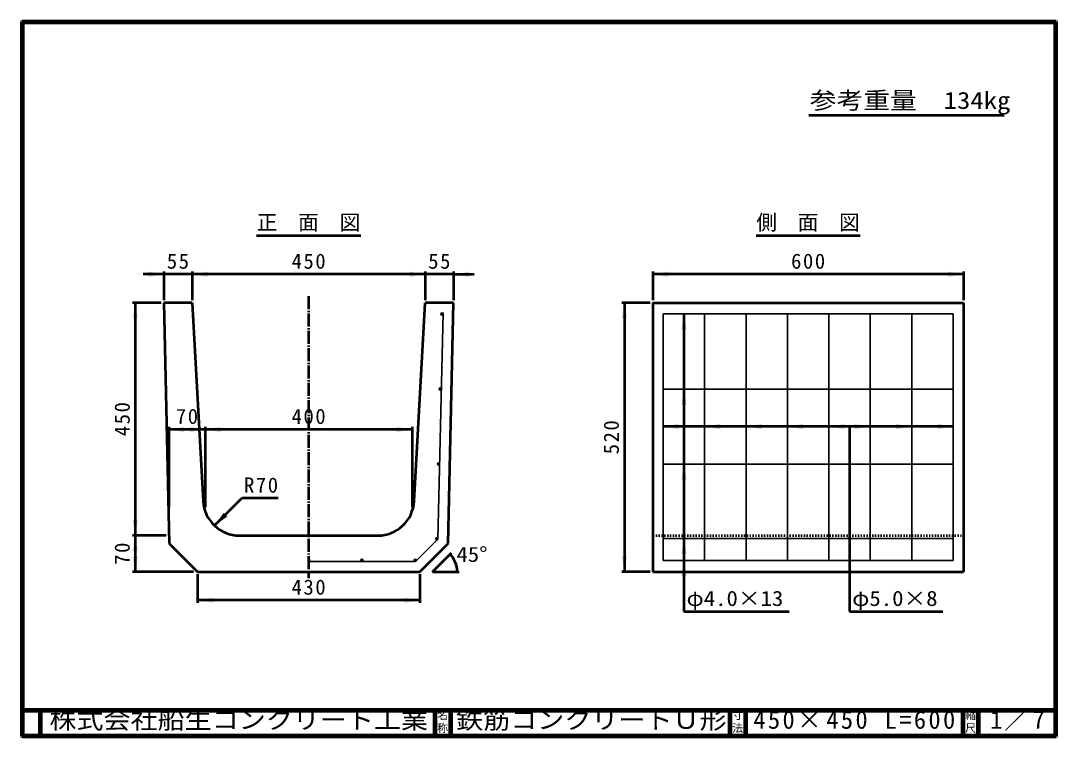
# Model space of a CAD drawing. Units: millimetres, scale not verified, with parts at other scales. Extents: x 100 to 4105, y 100 to 2870.
import ezdxf
from ezdxf.enums import TextEntityAlignment as Align

# ---------------------------------------------------------------- set-up
doc = ezdxf.new("R2010")
doc.units = ezdxf.units.MM
doc.header["$LTSCALE"] = 5
doc.linetypes.add('USER1', pattern=[13.4, 10, -1.2, 1, -1.2])
doc.linetypes.add('USER2', pattern=[2.2, 1, -1.2])
doc.layers.add('V-nasSTD', color=7, linetype='Continuous', lineweight=50)
doc.styles.add('ＭＳ ゴシック', font='')
doc.styles.get('ＭＳ ゴシック').set_extended_font_data('MS Gothic')

msp = doc.modelspace()

# ---------------------------------------------------------------- hatches: boundary and pattern name
at = {"layer": 'V-nasSTD'}
for points in [[(592.5, 1879.933), (652.5, 1889.933), (592.5, 1899.933)], [(822.5, 1899.933), (762.5, 1889.933), (822.5, 1879.933)], [(1602.5, 1879.933), (1662.5, 1889.933), (1602.5, 1899.933)], [(1832.5, 1899.933), (1772.5, 1889.933), (1832.5, 1879.933)], [(2602.5, 1899.933), (2542.5, 1889.933), (2602.5, 1879.933)], [(3682.5, 1879.933), (3742.5, 1889.933), (3682.5, 1899.933)], [(552.5, 1719.933), (542.5, 1779.933), (532.5, 1719.933)], [(2442.5, 1719.933), (2432.5, 1779.933), (2422.5, 1719.933)], [(1731.518, 1736.187, 1), (1723.52, 1736.364, 1)], [(2672.5, 1676.275), (2662.5, 1736.275), (2652.5, 1676.275)], [(1725.074, 1446.187, 1), (1717.076, 1446.364, 1)], [(2672.5, 1386.275), (2662.5, 1446.275), (2652.5, 1386.275)], [(732.5, 1299.933), (672.5, 1289.933), (732.5, 1279.933)], [(752.5, 1279.933), (812.5, 1289.933), (752.5, 1299.933)], [(872.5, 1299.933), (812.5, 1289.933), (872.5, 1279.933)], [(1552.5, 1279.933), (1612.5, 1289.933), (1552.5, 1299.933)], [(2642.5, 1311.275), (2582.5, 1301.275), (2642.5, 1291.275)], [(2802.5, 1311.275), (2742.5, 1301.275), (2802.5, 1291.275)], [(2962.5, 1311.275), (2902.5, 1301.275), (2962.5, 1291.275)], [(3122.5, 1311.275), (3062.5, 1301.275), (3122.5, 1291.275)], [(3282.5, 1311.275), (3222.5, 1301.275), (3282.5, 1291.275)], [(3322.5, 1291.275), (3382.5, 1301.275), (3322.5, 1311.275)], [(3482.5, 1291.275), (3542.5, 1301.275), (3482.5, 1311.275)], [(3642.5, 1291.275), (3702.5, 1301.275), (3642.5, 1311.275)], [(1710.632, 1156.18, 0.97802), (1718.63, 1156.18, 0.42074), (1714.631, 1160.269, 0.42074)], [(2672.5, 1096.275), (2662.5, 1156.275), (2652.5, 1096.275)], [(884.083, 967.727), (848.728, 918.23), (898.225, 953.585)], [(532.5, 939.933), (542.5, 879.933), (552.5, 939.933)], [(552.5, 819.933), (542.5, 879.933), (532.5, 819.933)], [(1711.144, 865.146, 0.08731), (1711.901, 866.308, 0.91649), (1704.869, 870.06, 0.91649)], [(2672.5, 807.877), (2662.5, 867.877), (2652.5, 807.877)], [(532.5, 799.933), (542.5, 739.933), (552.5, 799.933)], [(1212.5, 787.933, -1), (1212.5, 779.933)], [(1418.388, 779.933, 1), (1418.388, 787.933, 1)], [(1627.175, 781.177, 0.81545), (1622.699, 787.609, 0.81545), (1624.276, 779.933, 0.0984), (1625.806, 780.237, 0.10492)], [(2422.5, 799.933), (2432.5, 739.933), (2442.5, 799.933)], [(2672.5, 723.933), (2662.5, 783.933), (2652.5, 723.933)], [(842.5, 639.933), (782.5, 629.933), (842.5, 619.933)], [(1582.5, 619.933), (1642.5, 629.933), (1582.5, 639.933)]]:
    msp.add_hatch(color=256, dxfattribs=at).paths.add_polyline_path(points)

# ---------------------------------------------------------------- linework, layer by layer
at = {"layer": 'V-nasSTD', "lineweight": 100}
for p, q in [((105, 2865), (105, 105)), ((4100, 2865), (105, 2865)), ((4100, 105), (4100, 2865)), ((105, 205), (4100, 205)), ((175, 205), (175, 105)), ((1700, 205), (1700, 105)), ((1760, 205), (1760, 105)), ((2840, 205), (2840, 105)), ((2900, 205), (2900, 105)), ((3740, 205), (3740, 105)), ((3800, 205), (3800, 105)), ((105, 105), (4100, 105))]:
    msp.add_line(p, q, dxfattribs=at)
at = {"layer": 'V-nasSTD'}
for p, q in [((3144.5, 2505), (3900, 2505)), ((1011.496, 2039.933), (1413.504, 2039.933)), ((2941.496, 2039.933), (3343.504, 2039.933)), ((652.5, 1889.933), (572.5, 1889.933)), ((652.5, 1899.933), (652.5, 1789.933)), ((762.5, 1889.933), (652.5, 1889.933)), ((762.5, 1899.933), (762.5, 1789.933)), ((1662.5, 1889.933), (762.5, 1889.933)), ((1662.5, 1899.933), (1662.5, 1789.933)), ((1772.5, 1889.933), (1662.5, 1889.933)), ((1772.5, 1899.933), (1772.5, 1789.933)), ((1772.5, 1889.933), (1852.5, 1889.933)), ((2542.5, 1899.933), (2542.5, 1789.933)), ((3742.5, 1889.933), (2542.5, 1889.933)), ((3742.5, 1899.933), (3742.5, 1789.933)), ((642.5, 1779.933), (532.5, 1779.933)), ((542.5, 1779.933), (542.5, 879.933)), ((652.5, 1779.933), (673.182, 849.252)), ((762.5, 1779.933), (652.5, 1779.933)), ((762.5, 1779.933), (805.154, 1012.168)), ((1619.846, 1012.168), (1662.5, 1779.933)), ((1772.5, 1779.933), (1662.5, 1779.933)), ((1751.818, 849.252), (1772.5, 1779.933)), ((2532.5, 1779.933), (2422.5, 1779.933)), ((2432.5, 1779.933), (2432.5, 739.933)), ((2542.5, 1779.933), (2542.5, 739.933)), ((2542.5, 1779.933), (3742.5, 1779.933)), ((3742.5, 1779.933), (3742.5, 739.933)), ((2662.5, 1736.275), (2662.5, 586.275)), ((672.5, 1299.933), (672.5, 989.933)), ((812.5, 1289.933), (672.5, 1289.933)), ((812.5, 1299.933), (812.5, 989.933)), ((1612.5, 1289.933), (812.5, 1289.933)), ((1612.5, 1299.933), (1612.5, 989.933)), ((3702.5, 1301.275), (2582.5, 1301.275)), ((3302.5, 1301.275), (3302.5, 586.275)), ((848.728, 918.23), (954.794, 1024.296)), ((1094.794, 1024.296), (954.794, 1024.296)), ((662.5, 879.933), (532.5, 879.933)), ((542.5, 879.933), (542.5, 739.933)), ((673.182, 849.252), (782.5, 739.933)), ((944.938, 879.933), (1480.062, 879.933)), ((1642.5, 739.933), (1751.818, 849.252)), ((1690.5, 739.933), (1764.039, 813.472)), ((767.5, 739.933), (532.5, 739.933)), ((782.5, 739.933), (1642.5, 739.933)), ((782.5, 729.933), (782.5, 619.933)), ((1642.5, 729.933), (1642.5, 619.933)), ((1690.5, 739.933), (1794.5, 739.933)), ((2532.5, 739.933), (2422.5, 739.933)), ((2542.5, 739.933), (3742.5, 739.933)), ((1642.5, 629.933), (782.5, 629.933)), ((2662.5, 586.275), (3068.5, 586.275)), ((3302.5, 586.275), (3662.5, 586.275))]:
    msp.add_line(p, q, dxfattribs=at)
at = {"layer": 'V-nasSTD', "linetype": 'USER1'}
msp.add_line((1212.5, 1804.933), (1212.5, 714.933), dxfattribs=at)
at = {"layer": 'V-nasSTD', "lineweight": 35}
for p, q in [((1712.185, 866.187), (1731.609, 1740.275)), ((2582.5, 1736.275), (2582.5, 783.933)), ((2582.5, 1736.275), (3702.5, 1736.275)), ((2742.5, 1736.275), (2742.5, 783.933)), ((2902.5, 1736.275), (2902.5, 783.933)), ((3062.5, 1736.275), (3062.5, 783.933)), ((3222.5, 1736.275), (3222.5, 783.933)), ((3382.5, 1736.275), (3382.5, 783.933)), ((3542.5, 1736.275), (3542.5, 783.933)), ((3702.5, 1736.275), (3702.5, 783.933)), ((2582.5, 1446.275), (3702.5, 1446.275)), ((2582.5, 1156.275), (3702.5, 1156.275)), ((1625.931, 779.933), (1712.185, 866.187)), ((2582.5, 867.877), (3702.5, 867.877)), ((1212.5, 779.933), (1212.5, 787.933)), ((1212.5, 779.933), (1625.931, 779.933)), ((2582.5, 783.933), (3702.5, 783.933))]:
    msp.add_line(p, q, dxfattribs=at)
at = {"layer": 'V-nasSTD', "linetype": 'USER2'}
msp.add_line((2542.5, 879.933), (3742.5, 879.933), dxfattribs=at)
at = {"layer": 'V-nasSTD', "lineweight": 13}
msp.add_lwpolyline([(100, 100), (100, 2870), (4105, 2870), (4105, 100)], close=True, dxfattribs=at)
at = {"layer": 'V-nasSTD', "lineweight": 35}
for centre in [(1727.519, 1736.275), (1721.075, 1446.275), (1714.631, 1156.269), (1708.221, 867.877), (1418.388, 783.933), (1624.276, 783.933)]:
    msp.add_circle(centre, 4, dxfattribs=at)
at = {"layer": 'V-nasSTD'}
for centre, radius, start, end in [((944.938, 1019.933), 140, 183.17983, 270), ((1480.062, 1019.933), 140, 270, 356.82017), ((1690.5, 739.933), 96, 0, 45)]:
    msp.add_arc(centre, radius, start, end, dxfattribs=at)
at = {"layer": 'V-nasSTD', "lineweight": 35}
msp.add_arc((1212.5, 783.933), 4, 270, 90, dxfattribs=at)
msp.add_arc((1212.5, 783.933), 4, 270, 90, dxfattribs=at)

# ---------------------------------------------------------------- texts
at = {"layer": 'V-nasSTD', "style": 'ＭＳ ゴシック'}
for s, height, width, p in [('参考重量\u3000134kg', 65.98, 1.15, (3148.5, 2595)), ('45°', 58.65, 1.1, (1783.541, 836.542)), ('φ4.0×13', 58.65, 1.1, (2672.5, 666.275)), ('φ5.0×8', 58.65, 1.1, (3312.5, 666.275)), ('株式会社船生コンクリート工業', 69.65, 1.1, (210.75, 202.55)), ('鉄筋コンクリートＵ形', 69.65, 1.1, (1782.25, 202.47))]:
    msp.add_text(s, height=height, dxfattribs=dict(at, width=width)).set_placement(p, align=Align.TOP_LEFT)
for s, height, p in [('正\u3000面\u3000図', 58.65, (1011.996, 2119.933)), ('側\u3000面\u3000図', 58.65, (2941.996, 2119.933)), ('名', 30.79, (1708.982, 200.999)), ('寸', 30.79, (2848.982, 200.999)), ('縮', 30.79, (3748.982, 200.999)), ('称', 30.79, (1708.976, 151.01)), ('法', 30.79, (2848.976, 151.01)), ('尺', 30.79, (3748.976, 151.01))]:
    msp.add_text(s, height=height, dxfattribs=at).set_placement(p, align=Align.TOP_LEFT)
at = {"layer": 'V-nasSTD', "attachment_point": 1, "style": 'ＭＳ ゴシック'}
for s, insert, char_height in [('\\T1.15;55', (664.5, 1969.933), 58.65), ('\\T1.15;450', (1146.5, 1969.933), 58.65), ('\\T1.15;55', (1674.5, 1969.933), 58.65), ('\\T1.15;600', (3076.534, 1969.933), 58.65), ('\\T1.15;70', (699.5, 1369.933), 58.65), ('\\T1.15;400', (1146.5, 1369.933), 58.65), ('\\T1.15;R70', (962.794, 1104.296), 58.65), ('\\T1.15;430', (1146.5, 709.933), 58.65), ('\\T1.19;450×450\\~L=600', (2930.5, 202.508), 69.65), ('\\T1.15;1／7', (3845.521, 202.582), 69.65)]:
    msp.add_mtext(s, dxfattribs=dict(at, insert=insert, char_height=char_height))
at = {"layer": 'V-nasSTD', "char_height": 58.65, "attachment_point": 1, "rotation": 90, "style": 'ＭＳ ゴシック'}
for s, insert in [('\\T1.15;450', (462.5, 1263.933)), ('\\T1.15;520', (2352.5, 1193.933)), ('\\T1.15;70', (462.5, 766.933))]:
    msp.add_mtext(s, dxfattribs=dict(at, insert=insert))

doc.saveas('drawing.dxf')
